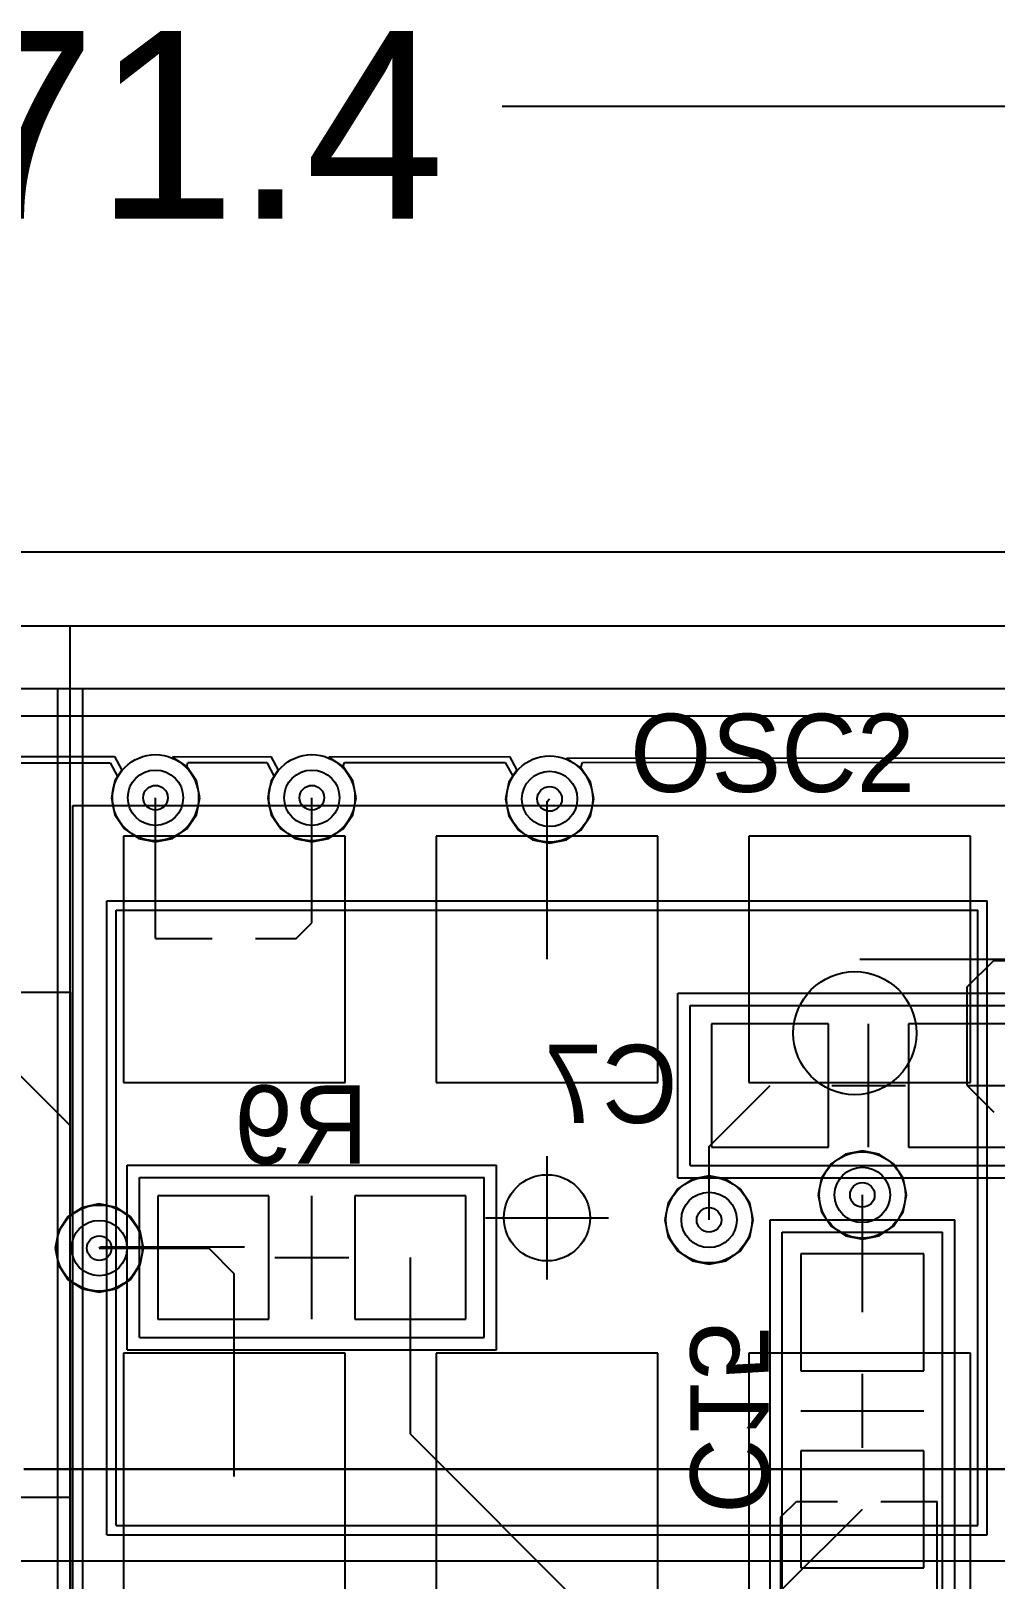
# Model space of a CAD drawing. Extents: x 28 to 300, y 18 to 330.
# Drawn here: x 161.73 to 169.56, y 187.81 to 200.38 of the extents above; entities that cross this region are included whole.
import ezdxf

# ---------------------------------------------------------------- set-up
doc = ezdxf.new("R2010")
doc.units = 0
for name, color, linetype in [('BOTTOMLAYER', 5, 'CONTINUOUS'), ('BOTTOMOVERLAY', 54, 'CONTINUOUS'), ('BOTTOMPASTE', 16, 'CONTINUOUS'), ('BOTTOMSOLDER', 6, 'CONTINUOUS'), ('DRILLDRAWING', 1, 'CONTINUOUS'), ('INTERNALPLANE1', 76, 'CONTINUOUS'), ('INTERNALPLANE6', 136, 'CONTINUOUS'), ('KEEPOUTLAYER', 6, 'CONTINUOUS'), ('MECHANICAL1', 6, 'CONTINUOUS'), ('MECHANICAL14', 56, 'CONTINUOUS'), ('MECHANICAL15', 56, 'CONTINUOUS'), ('MECHANICAL16', 56, 'CONTINUOUS'), ('MECHANICAL9', 56, 'CONTINUOUS'), ('MIDLAYER1', 16, 'CONTINUOUS'), ('MIDLAYER3', 90, 'CONTINUOUS'), ('MULTILAYER', 9, 'CONTINUOUS'), ('TOPLAYER', 1, 'CONTINUOUS'), ('TOPOVERLAY', 2, 'CONTINUOUS'), ('TOPPASTE', 8, 'CONTINUOUS'), ('TOPSOLDER', 216, 'CONTINUOUS'), ('VIAHOLELAYER', 16, 'CONTINUOUS')]:
    doc.layers.add(name, color=color, linetype=linetype)

msp = doc.modelspace()

# ---------------------------------------------------------------- linework, layer by layer
at = {"layer": 'BOTTOMLAYER'}
for p, q in [((169.337, 192.616), (169.553, 192.832)), ((169.553, 192.832), (169.934, 192.832)), ((169.337, 191.816), (169.337, 192.616)), ((167.262, 192.316), (167.262, 191.316)), ((168.212, 192.316), (167.262, 192.316)), ((168.212, 191.316), (168.212, 192.316)), ((168.862, 192.316), (168.862, 191.316)), ((169.812, 192.316), (168.862, 192.316)), ((161.519, 192.024), (162.052, 191.491)), ((167.241, 191.32), (167.737, 191.816)), ((169.337, 191.816), (170.061, 191.816)), ((169.337, 191.816), (169.553, 191.6)), ((162.052, 191.491), (162.052, 190.76)), ((167.241, 190.724), (167.241, 191.32)), ((167.262, 191.316), (168.212, 191.316)), ((168.862, 191.316), (169.812, 191.316)), ((162.765, 190.919), (162.765, 189.919)), ((163.665, 190.919), (162.765, 190.919)), ((163.665, 189.919), (163.665, 190.919)), ((164.365, 190.919), (164.365, 189.919)), ((165.265, 190.919), (164.365, 190.919)), ((165.265, 189.919), (165.265, 190.919)), ((168.486, 189.974), (168.486, 190.927)), ((162.034, 190.749), (161.957, 190.632)), ((162.052, 190.76), (162.034, 190.749)), ((161.957, 190.632), (161.929, 190.495)), ((161.929, 190.495), (161.957, 190.358)), ((162.288, 190.495), (162.3, 190.506)), ((162.3, 190.506), (163.215, 190.506)), ((163.215, 190.506), (163.468, 190.506)), ((164.815, 188.984), (164.815, 190.419)), ((168.986, 190.449), (167.986, 190.449)), ((167.986, 190.449), (167.986, 189.499)), ((168.986, 189.499), (168.986, 190.449)), ((161.957, 190.358), (162.034, 190.241)), ((162.034, 190.241), (162.052, 190.229)), ((162.052, 190.229), (162.052, 188.646)), ((162.765, 189.919), (163.665, 189.919)), ((164.365, 189.919), (165.265, 189.919)), ((167.986, 189.499), (168.986, 189.499)), ((164.815, 188.984), (166.911, 186.888)), ((168.986, 188.849), (167.986, 188.849)), ((167.986, 188.849), (167.986, 187.899)), ((168.986, 187.899), (168.986, 188.849)), ((162.052, 188.646), (162.052, 187.401)), ((167.825, 187.714), (168.486, 188.374)), ((167.986, 187.899), (168.986, 187.899))]:
    msp.add_line(p, q, dxfattribs=at)
for centre in [(162.745, 194.153), (164.015, 194.153), (165.946, 194.143), (168.486, 190.927), (167.241, 190.724), (162.288, 190.495)]:
    msp.add_circle(centre, 0.225, dxfattribs=at)
at = {"layer": 'BOTTOMOVERLAY'}
for p, q in [((168.537, 191.316), (168.537, 192.316)), ((164.015, 189.919), (164.015, 190.919)), ((167.986, 189.174), (168.986, 189.174))]:
    msp.add_line(p, q, dxfattribs=at)
at = {"layer": 'BOTTOMPASTE'}
for p, q in [((167.262, 192.316), (167.262, 191.316)), ((168.212, 192.316), (167.262, 192.316)), ((168.212, 191.316), (168.212, 192.316)), ((168.862, 192.316), (168.862, 191.316)), ((169.812, 192.316), (168.862, 192.316)), ((167.262, 191.316), (168.212, 191.316)), ((168.862, 191.316), (169.812, 191.316)), ((162.765, 190.919), (162.765, 189.919)), ((163.665, 190.919), (162.765, 190.919)), ((163.665, 189.919), (163.665, 190.919)), ((164.365, 190.919), (164.365, 189.919)), ((165.265, 190.919), (164.365, 190.919)), ((165.265, 189.919), (165.265, 190.919)), ((168.986, 190.449), (167.986, 190.449)), ((167.986, 190.449), (167.986, 189.499)), ((168.986, 189.499), (168.986, 190.449)), ((162.765, 189.919), (163.665, 189.919)), ((164.365, 189.919), (165.265, 189.919)), ((167.986, 189.499), (168.986, 189.499)), ((168.986, 188.849), (167.986, 188.849)), ((167.986, 188.849), (167.986, 187.899)), ((168.986, 187.899), (168.986, 188.849)), ((167.986, 187.899), (168.986, 187.899))]:
    msp.add_line(p, q, dxfattribs=at)
at = {"layer": 'BOTTOMSOLDER'}
for p, q in [((167.262, 192.316), (167.262, 191.316)), ((168.212, 192.316), (167.262, 192.316)), ((168.212, 191.316), (168.212, 192.316)), ((168.862, 192.316), (168.862, 191.316)), ((169.812, 192.316), (168.862, 192.316)), ((167.262, 191.316), (168.212, 191.316)), ((168.862, 191.316), (169.812, 191.316)), ((162.765, 190.919), (162.765, 189.919)), ((163.665, 190.919), (162.765, 190.919)), ((163.665, 189.919), (163.665, 190.919)), ((164.365, 190.919), (164.365, 189.919)), ((165.265, 190.919), (164.365, 190.919)), ((165.265, 189.919), (165.265, 190.919)), ((168.986, 190.449), (167.986, 190.449)), ((167.986, 190.449), (167.986, 189.499)), ((168.986, 189.499), (168.986, 190.449)), ((162.765, 189.919), (163.665, 189.919)), ((164.365, 189.919), (165.265, 189.919)), ((167.986, 189.499), (168.986, 189.499)), ((168.986, 188.849), (167.986, 188.849)), ((167.986, 188.849), (167.986, 187.899)), ((168.986, 187.899), (168.986, 188.849)), ((167.986, 187.899), (168.986, 187.899))]:
    msp.add_line(p, q, dxfattribs=at)
at = {"layer": 'DRILLDRAWING'}
msp.add_line((165.56, 199.771), (248.661, 199.771), dxfattribs=at)
for centre in [(162.745, 194.153), (164.015, 194.153), (165.946, 194.143), (168.486, 190.927), (167.241, 190.724), (162.288, 190.495)]:
    msp.add_circle(centre, 0.1, dxfattribs=at)
at = {"layer": 'INTERNALPLANE1'}
for p, q in [((77.3, 195.549), (248.7, 195.549)), ((162.052, 187.046), (162.052, 195.549)), ((77.81, 195.039), (161.95, 195.039)), ((161.95, 195.039), (161.95, 187.144)), ((162.154, 187.083), (162.154, 195.039)), ((162.154, 195.039), (203.79, 195.039))]:
    msp.add_line(p, q, dxfattribs=at)
for centre in [(162.745, 194.153), (164.015, 194.153), (168.486, 190.927), (167.241, 190.724), (162.288, 190.495)]:
    msp.add_circle(centre, 0.35, dxfattribs=at)
at = {"layer": 'INTERNALPLANE6'}
for p, q in [((77.3, 195.549), (248.7, 195.549)), ((77.81, 195.039), (248.189, 195.039))]:
    msp.add_line(p, q, dxfattribs=at)
for centre in [(165.946, 194.143), (162.288, 190.495)]:
    msp.add_circle(centre, 0.35, dxfattribs=at)
at = {"layer": 'KEEPOUTLAYER'}
msp.add_line((77.724, 194.818), (248.039, 194.818), dxfattribs=at)
at = {"layer": 'MECHANICAL1'}
msp.add_line((77.3, 195.549), (248.7, 195.549), dxfattribs=at)
at = {"layer": 'MECHANICAL14'}
for p, q in [((162.425, 188.241), (162.425, 193.241)), ((162.425, 193.241), (169.425, 193.241)), ((169.425, 188.241), (169.425, 193.241)), ((167.087, 192.466), (169.987, 192.466)), ((167.087, 191.166), (167.087, 192.466)), ((167.087, 191.166), (169.987, 191.166)), ((162.615, 191.069), (165.415, 191.069)), ((162.615, 189.769), (162.615, 191.069)), ((165.415, 189.769), (165.415, 191.069)), ((167.836, 187.724), (167.836, 190.624)), ((167.836, 190.624), (169.136, 190.624)), ((169.136, 187.724), (169.136, 190.624)), ((162.615, 189.769), (165.415, 189.769)), ((162.425, 188.241), (169.425, 188.241))]:
    msp.add_line(p, q, dxfattribs=at)
msp.add_circle((168.425, 192.241), 0.5, dxfattribs=at)
at = {"layer": 'MECHANICAL15'}
for p, q in [((162.075, 187.391), (162.075, 194.091)), ((162.075, 194.091), (169.775, 194.091)), ((166.987, 191.066), (166.987, 192.566)), ((166.987, 192.566), (170.087, 192.566)), ((168.537, 191.516), (168.537, 192.116)), ((168.237, 191.816), (168.837, 191.816)), ((162.515, 189.669), (162.515, 191.169)), ((162.515, 191.169), (165.515, 191.169)), ((165.515, 189.669), (165.515, 191.169)), ((165.925, 190.241), (165.925, 191.241)), ((166.987, 191.066), (170.087, 191.066)), ((164.015, 190.119), (164.015, 190.719)), ((165.425, 190.741), (166.425, 190.741)), ((163.715, 190.419), (164.315, 190.419)), ((162.515, 189.669), (165.515, 189.669))]:
    msp.add_line(p, q, dxfattribs=at)
msp.add_circle((165.925, 190.741), 0.35, dxfattribs=at)
at = {"layer": 'MECHANICAL16'}
for p, q in [((162.35, 188.166), (162.35, 193.316)), ((162.35, 193.316), (169.5, 193.316)), ((169.5, 188.166), (169.5, 193.316)), ((167.736, 190.724), (169.236, 190.724)), ((167.736, 187.624), (167.736, 190.724)), ((169.236, 187.624), (169.236, 190.724)), ((168.486, 188.874), (168.486, 189.474)), ((168.186, 189.174), (168.786, 189.174)), ((162.35, 188.166), (169.5, 188.166))]:
    msp.add_line(p, q, dxfattribs=at)
at = {"layer": 'MECHANICAL9'}
msp.add_line((108.384, 196.149), (196.184, 196.149), dxfattribs=at)
at = {"layer": 'MIDLAYER1'}
for p, q in [((103.8, 194.4), (162.378, 194.437)), ((162.378, 194.437), (162.437, 194.325)), ((162.999, 194.406), (163.009, 194.438)), ((163.077, 194.29), (162.999, 194.406)), ((163.009, 194.438), (163.648, 194.438)), ((163.648, 194.438), (163.708, 194.326)), ((164.269, 194.406), (164.279, 194.438)), ((164.347, 194.29), (164.269, 194.406)), ((164.279, 194.438), (165.586, 194.439)), ((165.586, 194.439), (165.646, 194.327)), ((166.2, 194.397), (166.213, 194.44)), ((166.277, 194.28), (166.2, 194.397)), ((166.213, 194.44), (247.635, 194.491)), ((162.414, 194.29), (162.387, 194.153)), ((162.437, 194.325), (162.414, 194.29)), ((163.104, 194.153), (163.077, 194.29)), ((163.684, 194.29), (163.657, 194.153)), ((163.708, 194.326), (163.684, 194.29)), ((164.374, 194.153), (164.347, 194.29)), ((165.614, 194.28), (165.587, 194.143)), ((165.646, 194.327), (165.614, 194.28)), ((166.305, 194.143), (166.277, 194.28)), ((162.387, 194.153), (162.414, 194.015)), ((163.077, 194.015), (163.104, 194.153)), ((163.657, 194.153), (163.684, 194.015)), ((164.347, 194.015), (164.374, 194.153)), ((165.587, 194.143), (165.614, 194.006)), ((166.277, 194.006), (166.305, 194.143)), ((162.414, 194.015), (162.492, 193.899)), ((162.999, 193.899), (163.077, 194.015)), ((163.684, 194.015), (163.762, 193.899)), ((164.269, 193.899), (164.347, 194.015)), ((162.492, 193.899), (162.608, 193.821)), ((162.883, 193.821), (162.999, 193.899)), ((163.762, 193.899), (163.878, 193.821)), ((164.153, 193.821), (164.269, 193.899)), ((165.614, 194.006), (165.692, 193.889)), ((165.692, 193.889), (165.808, 193.812)), ((166.083, 193.812), (166.2, 193.889)), ((166.2, 193.889), (166.277, 194.006)), ((162.608, 193.821), (162.745, 193.794)), ((162.745, 193.794), (162.883, 193.821)), ((163.878, 193.821), (164.015, 193.794)), ((164.015, 193.794), (164.153, 193.821)), ((165.808, 193.812), (165.946, 193.784)), ((165.946, 193.784), (166.083, 193.812)), ((168.348, 191.258), (168.232, 191.18)), ((168.486, 191.286), (168.348, 191.258)), ((168.623, 191.258), (168.486, 191.286)), ((168.74, 191.18), (168.623, 191.258)), ((168.232, 191.18), (168.154, 191.064)), ((168.817, 191.064), (168.74, 191.18)), ((167.104, 191.055), (166.987, 190.977)), ((167.241, 191.082), (167.104, 191.055)), ((167.379, 191.055), (167.241, 191.082)), ((167.495, 190.977), (167.379, 191.055)), ((168.154, 191.064), (168.127, 190.927)), ((168.845, 190.927), (168.817, 191.064)), ((166.987, 190.977), (166.91, 190.861)), ((167.573, 190.861), (167.495, 190.977)), ((168.127, 190.927), (168.154, 190.789)), ((168.817, 190.789), (168.845, 190.927)), ((162.034, 190.749), (161.957, 190.632)), ((162.151, 190.826), (162.034, 190.749)), ((162.288, 190.854), (162.151, 190.826)), ((162.426, 190.826), (162.288, 190.854)), ((162.542, 190.749), (162.426, 190.826)), ((162.62, 190.632), (162.542, 190.749)), ((166.91, 190.861), (166.882, 190.724)), ((167.6, 190.724), (167.573, 190.861)), ((168.154, 190.789), (168.232, 190.673)), ((168.74, 190.673), (168.817, 190.789)), ((161.957, 190.632), (161.929, 190.495)), ((162.647, 190.495), (162.62, 190.632)), ((166.882, 190.724), (166.91, 190.586)), ((167.573, 190.586), (167.6, 190.724)), ((168.232, 190.673), (168.348, 190.595)), ((168.623, 190.595), (168.74, 190.673)), ((161.929, 190.495), (161.957, 190.358)), ((162.62, 190.358), (162.647, 190.495)), ((166.91, 190.586), (166.987, 190.47)), ((167.495, 190.47), (167.573, 190.586)), ((168.348, 190.595), (168.486, 190.568)), ((168.486, 190.568), (168.623, 190.595)), ((166.987, 190.47), (167.104, 190.392)), ((167.104, 190.392), (167.241, 190.365)), ((167.241, 190.365), (167.379, 190.392)), ((167.379, 190.392), (167.495, 190.47)), ((161.957, 190.358), (162.034, 190.241)), ((162.034, 190.241), (162.151, 190.163)), ((162.426, 190.163), (162.542, 190.241)), ((162.542, 190.241), (162.62, 190.358)), ((162.151, 190.163), (162.288, 190.136)), ((162.288, 190.136), (162.426, 190.163)), ((169.667, 188.696), (161.677, 188.696)), ((139.171, 187.955), (185.885, 187.955))]:
    msp.add_line(p, q, dxfattribs=at)
for centre in [(162.745, 194.153), (164.015, 194.153), (165.946, 194.143), (168.486, 190.927), (167.241, 190.724), (162.288, 190.495)]:
    msp.add_circle(centre, 0.225, dxfattribs=at)
at = {"layer": 'MIDLAYER3'}
for p, q in [((130.708, 194.487), (162.412, 194.489)), ((162.412, 194.489), (162.472, 194.377)), ((162.883, 194.484), (163.682, 194.489)), ((162.999, 194.406), (162.883, 194.484)), ((163.077, 194.29), (162.999, 194.406)), ((163.682, 194.489), (163.742, 194.377)), ((164.153, 194.484), (165.619, 194.489)), ((164.269, 194.406), (164.153, 194.484)), ((164.347, 194.29), (164.269, 194.406)), ((165.619, 194.489), (165.619, 194.489)), ((165.619, 194.489), (165.679, 194.377)), ((166.083, 194.475), (247.659, 194.492)), ((166.2, 194.397), (166.083, 194.475)), ((166.277, 194.28), (166.2, 194.397)), ((162.414, 194.29), (162.387, 194.153)), ((162.472, 194.377), (162.414, 194.29)), ((163.104, 194.153), (163.077, 194.29)), ((163.684, 194.29), (163.657, 194.153)), ((163.742, 194.377), (163.684, 194.29)), ((164.374, 194.153), (164.347, 194.29)), ((165.614, 194.28), (165.587, 194.143)), ((165.679, 194.377), (165.614, 194.28)), ((166.305, 194.143), (166.277, 194.28)), ((162.387, 194.153), (162.414, 194.015)), ((163.077, 194.015), (163.104, 194.153)), ((163.657, 194.153), (163.684, 194.015)), ((164.347, 194.015), (164.374, 194.153)), ((165.587, 194.143), (165.614, 194.006)), ((166.277, 194.006), (166.305, 194.143)), ((162.414, 194.015), (162.492, 193.899)), ((162.999, 193.899), (163.077, 194.015)), ((163.684, 194.015), (163.762, 193.899)), ((164.269, 193.899), (164.347, 194.015)), ((162.492, 193.899), (162.608, 193.821)), ((162.883, 193.821), (162.999, 193.899)), ((163.762, 193.899), (163.878, 193.821)), ((164.153, 193.821), (164.269, 193.899)), ((165.614, 194.006), (165.692, 193.889)), ((165.692, 193.889), (165.808, 193.812)), ((166.083, 193.812), (166.2, 193.889)), ((166.2, 193.889), (166.277, 194.006)), ((162.608, 193.821), (162.745, 193.794)), ((162.745, 193.794), (162.883, 193.821)), ((163.878, 193.821), (164.015, 193.794)), ((164.015, 193.794), (164.153, 193.821)), ((165.808, 193.812), (165.946, 193.784)), ((165.946, 193.784), (166.083, 193.812)), ((168.348, 191.258), (168.232, 191.18)), ((168.486, 191.286), (168.348, 191.258)), ((168.623, 191.258), (168.486, 191.286)), ((168.74, 191.18), (168.623, 191.258)), ((168.232, 191.18), (168.154, 191.064)), ((168.817, 191.064), (168.74, 191.18)), ((167.104, 191.055), (166.987, 190.977)), ((167.241, 191.082), (167.104, 191.055)), ((167.379, 191.055), (167.241, 191.082)), ((167.495, 190.977), (167.379, 191.055)), ((168.154, 191.064), (168.127, 190.927)), ((168.845, 190.927), (168.817, 191.064)), ((166.987, 190.977), (166.91, 190.861)), ((167.573, 190.861), (167.495, 190.977)), ((168.127, 190.927), (168.154, 190.789)), ((168.817, 190.789), (168.845, 190.927)), ((162.034, 190.749), (161.957, 190.632)), ((162.151, 190.826), (162.034, 190.749)), ((162.288, 190.854), (162.151, 190.826)), ((162.426, 190.826), (162.288, 190.854)), ((162.542, 190.749), (162.426, 190.826)), ((162.62, 190.632), (162.542, 190.749)), ((166.91, 190.861), (166.882, 190.724)), ((167.6, 190.724), (167.573, 190.861)), ((168.154, 190.789), (168.232, 190.673)), ((168.74, 190.673), (168.817, 190.789)), ((161.957, 190.632), (161.929, 190.495)), ((162.647, 190.495), (162.62, 190.632)), ((166.882, 190.724), (166.91, 190.586)), ((167.573, 190.586), (167.6, 190.724)), ((168.232, 190.673), (168.348, 190.595)), ((168.623, 190.595), (168.74, 190.673)), ((161.929, 190.495), (161.957, 190.358)), ((162.62, 190.358), (162.647, 190.495)), ((166.91, 190.586), (166.987, 190.47)), ((167.495, 190.47), (167.573, 190.586)), ((168.348, 190.595), (168.486, 190.568)), ((168.486, 190.568), (168.623, 190.595)), ((166.987, 190.47), (167.104, 190.392)), ((167.104, 190.392), (167.241, 190.365)), ((167.241, 190.365), (167.379, 190.392)), ((167.379, 190.392), (167.495, 190.47)), ((161.957, 190.358), (162.034, 190.241)), ((162.034, 190.241), (162.151, 190.163)), ((162.426, 190.163), (162.542, 190.241)), ((162.542, 190.241), (162.62, 190.358)), ((162.151, 190.163), (162.288, 190.136)), ((162.288, 190.136), (162.426, 190.163)), ((169.668, 188.7), (161.675, 188.7))]:
    msp.add_line(p, q, dxfattribs=at)
for centre in [(162.745, 194.153), (164.015, 194.153), (165.946, 194.143), (168.486, 190.927), (167.241, 190.724), (162.288, 190.495)]:
    msp.add_circle(centre, 0.225, dxfattribs=at)
at = {"layer": 'MULTILAYER'}
for centre in [(162.745, 194.153), (164.015, 194.153), (165.946, 194.143), (168.486, 190.927), (167.241, 190.724), (162.288, 190.495)]:
    msp.add_circle(centre, 0.225, dxfattribs=at)
at = {"layer": 'TOPLAYER'}
for p, q in [((162.745, 193.01), (162.745, 194.153)), ((164.015, 193.137), (164.015, 194.153)), ((165.925, 194.122), (165.946, 194.143)), ((165.925, 192.841), (165.925, 194.122)), ((164.285, 193.841), (162.485, 193.841)), ((162.485, 193.841), (162.485, 191.841)), ((164.285, 191.841), (164.285, 193.841)), ((166.825, 193.841), (165.025, 193.841)), ((165.025, 193.841), (165.025, 191.841)), ((166.825, 191.841), (166.825, 193.841)), ((169.365, 193.841), (167.565, 193.841)), ((167.565, 193.841), (167.565, 191.841)), ((169.365, 191.841), (169.365, 193.841)), ((163.888, 193.01), (164.015, 193.137)), ((162.745, 193.01), (163.204, 193.01)), ((163.557, 193.01), (163.888, 193.01)), ((168.465, 192.841), (169.924, 192.841)), ((160.655, 192.573), (162.052, 192.573)), ((162.052, 192.573), (162.052, 190.76)), ((162.485, 191.841), (164.285, 191.841)), ((165.025, 191.841), (166.825, 191.841)), ((167.565, 191.841), (169.365, 191.841)), ((162.034, 190.749), (161.957, 190.632)), ((162.052, 190.76), (162.034, 190.749)), ((161.957, 190.632), (161.929, 190.495)), ((161.929, 190.495), (161.957, 190.358)), ((162.288, 190.495), (163.177, 190.495)), ((163.177, 190.495), (163.385, 190.287)), ((161.957, 190.358), (162.034, 190.241)), ((162.034, 190.241), (162.052, 190.229)), ((163.385, 188.641), (163.385, 190.287)), ((162.052, 190.229), (162.052, 188.468)), ((164.285, 189.641), (162.485, 189.641)), ((162.485, 189.641), (162.485, 187.641)), ((164.285, 187.641), (164.285, 189.641)), ((166.825, 189.641), (165.025, 189.641)), ((165.025, 189.641), (165.025, 187.641)), ((166.825, 187.641), (166.825, 189.641)), ((169.365, 189.641), (167.565, 189.641)), ((167.565, 189.641), (167.565, 187.641)), ((169.365, 187.641), (169.365, 189.641)), ((162.052, 188.468), (155.448, 188.468)), ((167.825, 188.311), (167.952, 188.438)), ((167.952, 188.438), (168.284, 188.438)), ((168.637, 188.438), (169.095, 188.438)), ((169.095, 187.295), (169.095, 188.438)), ((167.825, 187.295), (167.825, 188.311))]:
    msp.add_line(p, q, dxfattribs=at)
for centre in [(162.745, 194.153), (164.015, 194.153), (165.946, 194.143), (168.486, 190.927), (167.241, 190.724), (162.288, 190.495)]:
    msp.add_circle(centre, 0.225, dxfattribs=at)
at = {"layer": 'TOPOVERLAY'}
for p, q in [((162.425, 189.991), (162.425, 191.491)), ((169.425, 189.991), (169.425, 191.491))]:
    msp.add_line(p, q, dxfattribs=at)
at = {"layer": 'TOPPASTE'}
for p, q in [((164.285, 193.841), (162.485, 193.841)), ((162.485, 193.841), (162.485, 191.841)), ((164.285, 191.841), (164.285, 193.841)), ((166.825, 193.841), (165.025, 193.841)), ((165.025, 193.841), (165.025, 191.841)), ((166.825, 191.841), (166.825, 193.841)), ((169.365, 193.841), (167.565, 193.841)), ((167.565, 193.841), (167.565, 191.841)), ((169.365, 191.841), (169.365, 193.841)), ((162.485, 191.841), (164.285, 191.841)), ((165.025, 191.841), (166.825, 191.841)), ((167.565, 191.841), (169.365, 191.841)), ((164.285, 189.641), (162.485, 189.641)), ((162.485, 189.641), (162.485, 187.641)), ((164.285, 187.641), (164.285, 189.641)), ((166.825, 189.641), (165.025, 189.641)), ((165.025, 189.641), (165.025, 187.641)), ((166.825, 187.641), (166.825, 189.641)), ((169.365, 189.641), (167.565, 189.641)), ((167.565, 189.641), (167.565, 187.641)), ((169.365, 187.641), (169.365, 189.641))]:
    msp.add_line(p, q, dxfattribs=at)
at = {"layer": 'TOPSOLDER'}
for p, q in [((164.285, 193.841), (162.485, 193.841)), ((162.485, 193.841), (162.485, 191.841)), ((164.285, 191.841), (164.285, 193.841)), ((166.825, 193.841), (165.025, 193.841)), ((165.025, 193.841), (165.025, 191.841)), ((166.825, 191.841), (166.825, 193.841)), ((169.365, 193.841), (167.565, 193.841)), ((167.565, 193.841), (167.565, 191.841)), ((169.365, 191.841), (169.365, 193.841)), ((162.485, 191.841), (164.285, 191.841)), ((165.025, 191.841), (166.825, 191.841)), ((167.565, 191.841), (169.365, 191.841)), ((164.285, 189.641), (162.485, 189.641)), ((162.485, 189.641), (162.485, 187.641)), ((164.285, 187.641), (164.285, 189.641)), ((166.825, 189.641), (165.025, 189.641)), ((165.025, 189.641), (165.025, 187.641)), ((166.825, 187.641), (166.825, 189.641)), ((169.365, 189.641), (167.565, 189.641)), ((167.565, 189.641), (167.565, 187.641)), ((169.365, 187.641), (169.365, 189.641))]:
    msp.add_line(p, q, dxfattribs=at)
at = {"layer": 'VIAHOLELAYER'}
for centre in [(162.745, 194.153), (164.015, 194.153), (165.946, 194.143), (168.486, 190.927), (167.241, 190.724), (162.288, 190.495)]:
    msp.add_circle(centre, 0.1, dxfattribs=at)

# ---------------------------------------------------------------- texts
at = {"layer": 'BOTTOMOVERLAY', "text_generation_flag": 2}
for s, rotation, p in [('C7', 360, (166.987, 191.511)), ('R9', 360, (164.473, 191.181)), ('C15', 270, (167.089, 188.336))]:
    msp.add_text(s, height=0.635, rotation=rotation, dxfattribs=at).set_placement(p)
at = {"layer": 'DRILLDRAWING'}
msp.add_text('171.4', height=1.524, dxfattribs=at).set_placement((159.994, 198.857))
at = {"layer": 'TOPOVERLAY'}
msp.add_text('OSC2', height=0.635, rotation=360, dxfattribs=at).set_placement((166.6, 194.2))

doc.saveas('drawing.dxf')
